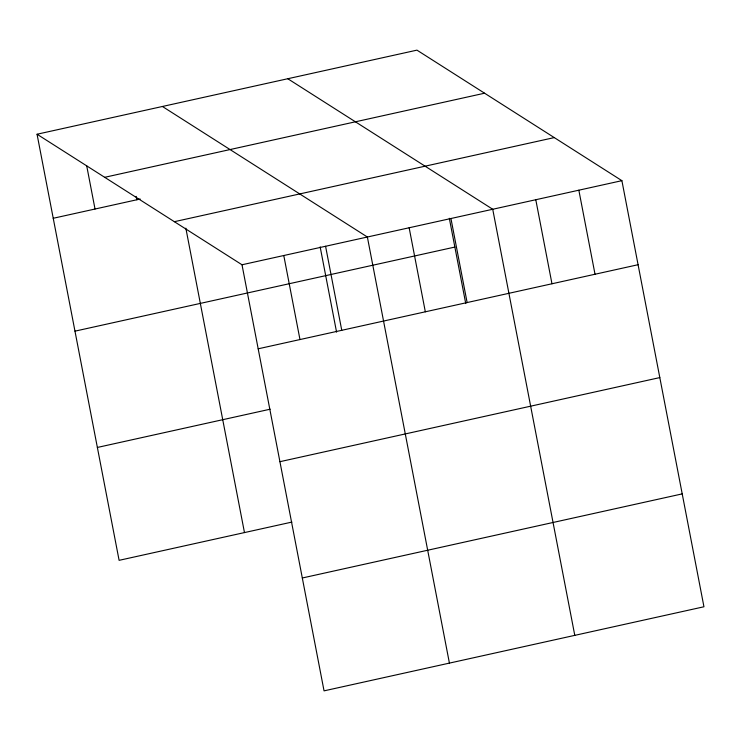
<?xml version="1.0" encoding="UTF-8"?>
<svg xmlns="http://www.w3.org/2000/svg" width="741" height="741" viewBox="0 0 741 741"><rect width="100%" height="100%" fill="white"/><g stroke="black" fill="none" stroke-linecap="round" stroke-linejoin="round"><path stroke-width="1.11" d="M37.05 134.232L416.951 50.138L621.894 180.665L703.95 606.768L324.049 690.862L242.001 264.769L37.05 134.232L119.106 560.335L291.908 522.081M104.685 177.312L484.577 93.209M53.232 218.28L140.197 199.023M174.367 221.689L554.259 137.594M242.001 264.769L621.894 180.665M74.971 331.153L454.872 247.059M258.183 348.807L638.084 264.713M97.367 447.453L270.169 409.199M279.922 461.689L659.814 377.586M302.319 577.989L682.211 493.886M287.786 78.731L492.728 209.258L574.784 635.361M162.418 106.482L367.369 237.009L449.416 663.112M578.841 190.196L595.023 274.244M535.789 199.727L551.971 283.775M450.945 218.512L467.126 302.56M449.324 218.289L465.746 303.551M409.152 227.765L425.334 311.804M325.577 246.262L341.758 330.31M320.158 246.883L336.581 332.144M283.784 255.515L299.975 339.554M185.843 228.154L244.474 532.584M136.159 196.365L136.816 199.774M86.716 165.873L95.024 209.027"/></g></svg>
